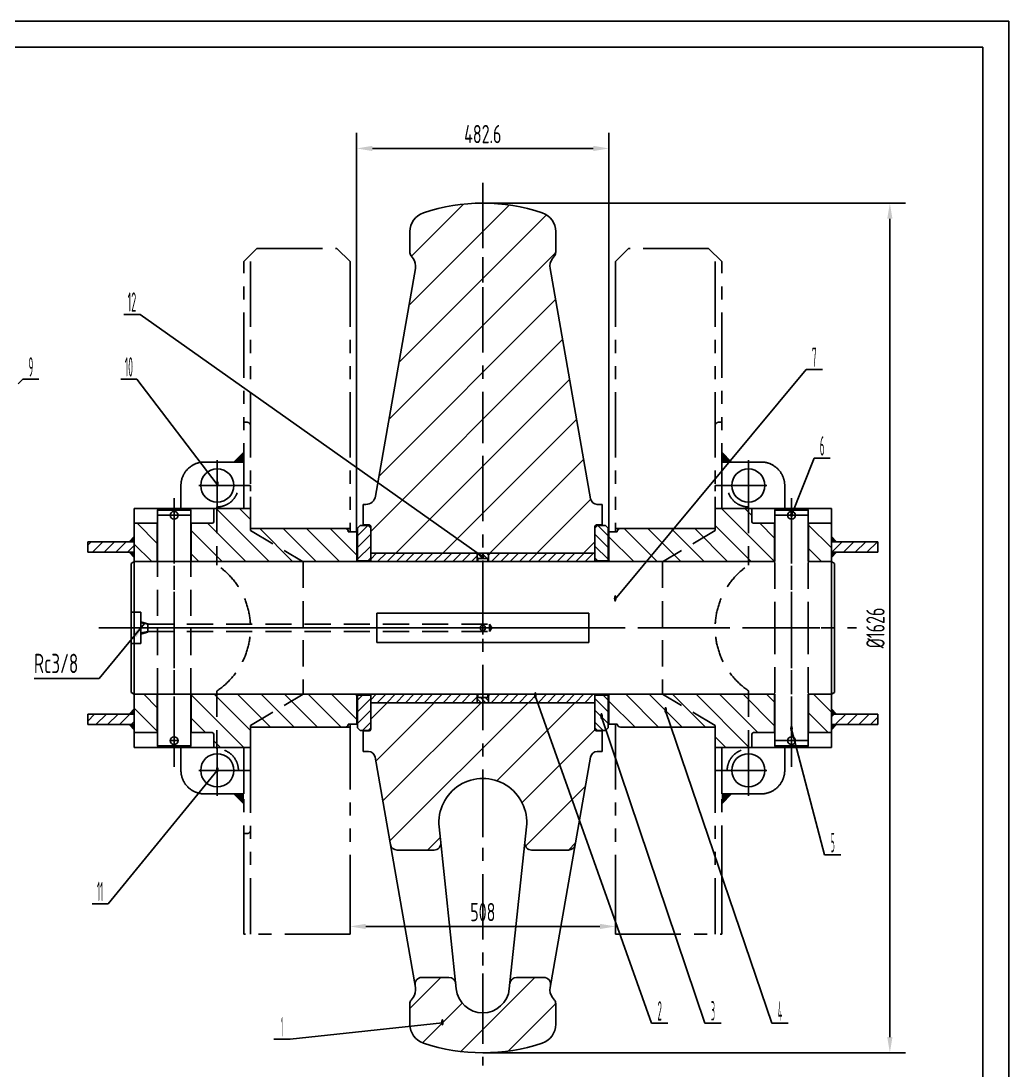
# Model space of a CAD drawing. Header units: millimetres. Extents: x 0 to 4200, y -119 to 2970.
# Drawn here: x 2310 to 4200, y 961 to 2970 of the extents above; entities that cross this region are included whole.
import ezdxf
from ezdxf.enums import TextEntityAlignment as Align

# ---------------------------------------------------------------- set-up
doc = ezdxf.new("R2010")
doc.units = ezdxf.units.MM
doc.header["$LTSCALE"] = 100
for name, pattern in [('F', [0.75, 0.5, -0.25]), ('G', [2, 1.25, -0.25, 0.25, -0.25]), ('K', [2.5, 1.25, -0.25, 0.25, -0.25, 0.25, -0.25])]:
    doc.linetypes.add(name, pattern=pattern)
for name, color, linetype in [('01', 7, 'Continuous'), ('02', 1, 'Continuous'), ('04', 2, 'F'), ('05', 4, 'G'), ('07', 6, 'K'), ('08', 1, 'Continuous'), ('11', 3, 'Continuous')]:
    doc.layers.add(name, color=color, linetype=linetype)
doc.styles.get("Standard").update_dxf_attribs({"font": 'isocp', "width": 0.707, "bigfont": 'intecad.shx'})
doc.dimstyles.new('INTE', dxfattribs={"dimscale": 10, "dimtxt": 3.5, "dimasz": 3, "dimexe": 3, "dimexo": 0, "dimgap": 1, "dimtad": 1, "dimdsep": 46, "dimtxsty": 'Standard', "dimcen": 0, "dimclrd": 1, "dimclre": 1, "dimclrt": 3, "dimaunit": 1, "dimadec": 0, "dimazin": 0, "dimtfac": 1, "dimtmove": 0, "dimatfit": 0, "dimfxl": 1, "dimarcsym": 0})
pattern_1 = [(45, (800.092, -7.17), (-11.22532, 11.22532), [])]

# ---------------------------------------------------------------- blocks, each defined once
blk = doc.blocks.new('WETHRYREU')
at = {"layer": '04', "color": 2, "linetype": 'F'}
for p, q in [((4487, 1895.3), (4510, 1895.3)), ((4510, 1809.3), (4510, 1895.3)), ((4446, 1854.3), (4446, 1743.1)), ((4510, 1809.3), (4611, 1749.3)), ((4611, 1749.3), (4611, 1496.3)), ((4446, 1502.5), (4446, 1391.3)), ((4510, 1436.3), (4611, 1496.3)), ((4510, 1350.3), (4510, 1436.3)), ((4487, 1350.3), (4510, 1350.3))]:
    blk.add_line(p, q, dxfattribs=at)
for centre, radius, start, end in [((4446, 1895.3), 41, 270, 0), ((4365, 1622.8), 145.1, 303.9727, 56.0273), ((4446, 1350.3), 41, 0, 90)]:
    blk.add_arc(centre, radius, start, end, dxfattribs=at)
blk = doc.blocks.new('*D25')
at = {"layer": '08', "color": 1, "lineweight": -2}
for p, q in [((2939.4, 1222.6), (2939.4, 1267.4)), ((3447.4, 1222.6), (3447.4, 1267.4)), ((2969.4, 1237.4), (3417.4, 1237.4))]:
    blk.add_line(p, q, dxfattribs=at)
at = {"layer": '08', "color": 1}
for points in [[(2969.4, 1242.4), (2969.4, 1232.4), (2939.4, 1237.4)], [(3417.4, 1242.4), (3417.4, 1232.4), (3447.4, 1237.4)]]:
    blk.add_solid(points, dxfattribs=at)
at = {"layer": 'Defpoints', "color": 0}
for p in [(3447.4, 1237.4), (2939.4, 1222.6), (3447.4, 1222.6)]:
    blk.add_point(p, dxfattribs=at)
at = {"layer": '08', "color": 3, "insert": (3193.4, 1264.9), "char_height": 35, "attachment_point": 5}
blk.add_mtext('508', dxfattribs=at)
blk = doc.blocks.new('*D26')
at = {"layer": '08', "color": 1, "lineweight": -2}
for p, q in [((2952.1, 1992.6), (2952.1, 2756.1)), ((3434.7, 1992.6), (3434.7, 2756.1)), ((2982.1, 2726.1), (3404.7, 2726.1))]:
    blk.add_line(p, q, dxfattribs=at)
at = {"layer": '08', "color": 1}
for points in [[(2982.1, 2731.1), (2982.1, 2721.1), (2952.1, 2726.1)], [(3404.7, 2731.1), (3404.7, 2721.1), (3434.7, 2726.1)]]:
    blk.add_solid(points, dxfattribs=at)
at = {"layer": 'Defpoints', "color": 0}
for p in [(3434.7, 2726.1), (2952.1, 1992.6), (3434.7, 1992.6)]:
    blk.add_point(p, dxfattribs=at)
at = {"layer": '08', "color": 3, "insert": (3193.4, 2753.6), "char_height": 35, "attachment_point": 5}
blk.add_mtext('482.6', dxfattribs=at)
blk = doc.blocks.new('*D27')
at = {"layer": '08', "color": 1, "lineweight": -2}
for p, q in [((3193.4, 2621.6), (4002.1, 2621.6)), ((3972.1, 1025.6), (3972.1, 2591.6)), ((3193.4, 995.6), (4002.1, 995.6))]:
    blk.add_line(p, q, dxfattribs=at)
at = {"layer": '08', "color": 1}
for points in [[(3967.1, 2591.6), (3977.1, 2591.6), (3972.1, 2621.6)], [(3967.1, 1025.6), (3977.1, 1025.6), (3972.1, 995.6)]]:
    blk.add_solid(points, dxfattribs=at)
at = {"layer": 'Defpoints', "color": 0}
for p in [(3193.4, 2621.6), (3972.1, 2621.6), (3193.4, 995.6)]:
    blk.add_point(p, dxfattribs=at)
at = {"layer": '08', "color": 3, "insert": (3944.6, 1808.6), "char_height": 35, "attachment_point": 5, "rotation": 90}
blk.add_mtext('%%c1626', dxfattribs=at)
blk = doc.blocks.new('*U46')
at = {"layer": '01'}
for points in [[(415, 292), (25, 292)], [(415, 5), (415, 292)]]:
    blk.add_lwpolyline(points, dxfattribs=at)
at = {"layer": '02'}
for points in [[(420, 297), (0, 297)], [(420, 0), (420, 297)]]:
    blk.add_lwpolyline(points, dxfattribs=at)

msp = doc.modelspace()

# ---------------------------------------------------------------- hatches: boundary and pattern name
at = {"layer": '02', "linetype": 'Continuous'}
h = msp.add_hatch(dxfattribs=at)
h.set_pattern_fill('ANSI31', color=1, scale=20, style=0)
h.set_pattern_definition([(45, (3.48, 275), (-44.9013, 44.9013), [])])
h.paths.add_polyline_path([(3322.29, 2496.518, -0.20560659), (3326.826, 2515.716), (3330.481, 2520.65, 0.16075413), (3332.936, 2528.091), (3332.936, 2566.957, 0.32196282), (3307.065, 2602.97, 0.16387713), (3079.807, 2602.97, 0.32196282), (3053.936, 2566.957), (3053.936, 2528.091, 0.16075413), (3056.392, 2520.65), (3060.047, 2515.716, -0.20560659), (3064.583, 2496.518), (2988.192, 2060.81, -0.36424552), (2969.478, 2045.091), (2964.836, 2045.091), (2964.836, 2005.591), (2979.036, 2005.591), (2979.036, 1951.591), (3180.536, 1951.591), (3407.836, 1951.591), (3407.836, 2005.591), (3422.036, 2005.591), (3422.036, 2045.091), (3412.355, 2045.091, -0.36424552), (3399.551, 2055.846)])
h.paths.add_polyline_path([(3193.436, 1520.591), (3193.436, 1665.591), (2979.036, 1665.591), (2979.036, 1611.591), (2964.836, 1611.591), (2964.836, 1572.091), (2974.517, 1572.091, -0.36424552), (2987.322, 1561.336), (3016.599, 1394.346, 0.36424552), (3029.404, 1383.591), (3100.129, 1383.591, 0.44545001), (3113.056, 1397.959), (3109.903, 1427.749, -0.44545001)])
h.paths.add_polyline_path([(3399.551, 1561.336, -0.36424552), (3412.355, 1572.091), (3422.036, 1572.091), (3422.036, 1611.591), (3407.836, 1611.591), (3407.836, 1665.591), (3193.436, 1665.591), (3193.436, 1520.591, -0.44545001), (3276.97, 1427.749), (3273.816, 1397.959, 0.44545001), (3286.744, 1383.591), (3357.469, 1383.591, 0.36424552), (3370.273, 1394.346)])
h.paths.add_polyline_path([(3332.936, 1050.224), (3332.936, 1089.091, 0.16075413), (3330.481, 1096.531), (3326.826, 1101.465, -0.20560659), (3322.29, 1120.664), (3322.967, 1124.527, 0.46601178), (3310.163, 1139.772), (3258.184, 1139.772, 0.38365214), (3245.256, 1128.14), (3244.153, 1117.722, -0.38365214), (3193.436, 1072.091), (3193.436, 995.591, 0.0813957), (3307.065, 1014.212, 0.32196282)])
h.paths.add_polyline_path([(3193.436, 1072.091, -0.38365214), (3142.72, 1117.722), (3141.617, 1128.14, 0.38365214), (3128.689, 1139.772), (3076.71, 1139.772, 0.46601178), (3063.905, 1124.527), (3064.583, 1120.664, -0.20560659), (3060.047, 1101.465), (3056.392, 1096.531, 0.16075413), (3053.936, 1089.091), (3053.936, 1050.224, 0.32196282), (3079.807, 1014.212, 0.0813957), (3193.436, 995.591)])
h = msp.add_hatch(dxfattribs=at)
h.set_pattern_fill('ANSI31', color=1, scale=10, angle=90, style=0)
h.set_pattern_definition([(135, (800.092, -120.91), (-22.45064, -22.45064), [])])
h.paths.add_polyline_path([(2748.936, 1998.591), (2748.936, 2037.191), (2678.636, 2037.191), (2678.636, 2011.791, -0.41421356), (2675.636, 2008.791), (2635.436, 2008.791), (2635.436, 1935.591), (2939.436, 1935.591), (2939.436, 1992.591), (2936.136, 1992.591, 0.41421356), (2930.136, 1998.591)])
h.paths.add_polyline_path([(2952.136, 1992.591), (2939.436, 1992.591), (2939.436, 1935.591), (2952.136, 1935.591)])
h.paths.add_polyline_path([(2526.636, 1935.591), (2570.436, 1935.591), (2570.436, 2008.791), (2526.636, 2008.791)])
h.paths.add_polyline_path([(2570.436, 1681.591), (2526.636, 1681.591), (2526.636, 1608.391), (2570.436, 1608.391)])
h.paths.add_polyline_path([(2675.636, 1608.391, -0.41421356), (2678.636, 1605.391), (2678.636, 1579.991), (2748.936, 1579.991), (2748.936, 1618.591), (2930.136, 1618.591, 0.41421356), (2936.136, 1624.591), (2939.436, 1624.591), (2939.436, 1681.591), (2635.436, 1681.591), (2635.436, 1608.391)])
h.paths.add_polyline_path([(2939.436, 1624.591), (2952.136, 1624.591), (2952.136, 1681.591), (2939.436, 1681.591)])
h = msp.add_hatch(dxfattribs=at)
h.set_pattern_fill('ANSI31', color=1, scale=10, angle=90, style=0)
h.set_pattern_definition([(135, (800.092, -7.17), (-22.45064, -22.45064), [])])
h.paths.add_polyline_path([(3637.936, 1998.591), (3637.936, 2037.191), (3708.236, 2037.191), (3708.236, 2011.791, 0.41421356), (3711.236, 2008.791), (3751.436, 2008.791), (3751.436, 1935.591), (3447.436, 1935.591), (3447.436, 1992.591), (3450.736, 1992.591, -0.41421356), (3456.736, 1998.591)])
h.paths.add_polyline_path([(3434.736, 1992.591), (3447.436, 1992.591), (3447.436, 1935.591), (3434.736, 1935.591)])
h.paths.add_polyline_path([(3860.236, 1935.591), (3816.436, 1935.591), (3816.436, 2008.791), (3860.236, 2008.791)])
h.paths.add_polyline_path([(3816.436, 1681.591), (3860.236, 1681.591), (3860.236, 1608.391), (3816.436, 1608.391)])
h.paths.add_polyline_path([(3711.236, 1608.391, 0.41421356), (3708.236, 1605.391), (3708.236, 1579.991), (3637.936, 1579.991), (3637.936, 1618.591), (3456.736, 1618.591, -0.41421356), (3450.736, 1624.591), (3447.436, 1624.591), (3447.436, 1681.591), (3751.436, 1681.591), (3751.436, 1608.391)])
h.paths.add_polyline_path([(3447.436, 1624.591), (3434.736, 1624.591), (3434.736, 1681.591), (3447.436, 1681.591)])
h = msp.add_hatch(dxfattribs=at)
h.set_pattern_fill('ANSI31', color=1, scale=5, style=0)
h.set_pattern_definition([(45, (2262.328, 1136.374), (-11.22532, 11.22532), [])])
h.paths.add_polyline_path([(2979.036, 1999.591), (2974.036, 2004.591), (2958.636, 2004.591), (2953.636, 1999.591), (2953.636, 1938.591), (2955.136, 1937.091), (2977.536, 1937.091), (2979.036, 1938.591)])
h.paths.add_polyline_path([(2953.636, 1617.591), (2958.636, 1612.591), (2974.036, 1612.591), (2979.036, 1617.591), (2979.036, 1678.591), (2977.536, 1680.091), (2955.136, 1680.091), (2953.636, 1678.591)])
h = msp.add_hatch(dxfattribs=at)
h.set_pattern_fill('ANSI31', color=1, scale=5, style=0)
h.set_pattern_definition([(135, (4124.545, 1136.374), (11.22532, 11.22532), [])])
h.paths.add_polyline_path([(3407.836, 1999.591), (3412.836, 2004.591), (3428.236, 2004.591), (3433.236, 1999.591), (3433.236, 1938.591), (3431.736, 1937.091), (3409.336, 1937.091), (3407.836, 1938.591)])
h.paths.add_polyline_path([(3433.236, 1617.591), (3428.236, 1612.591), (3412.836, 1612.591), (3407.836, 1617.591), (3407.836, 1678.591), (3409.336, 1680.091), (3431.736, 1680.091), (3433.236, 1678.591)])
h = msp.add_hatch(dxfattribs=at)
h.set_pattern_fill('ANSI31', color=1, scale=5, style=0)
h.set_pattern_definition(pattern_1)
h.paths.add_polyline_path([(2526.636, 1973.591), (2526.636, 1953.591), (2437.636, 1953.591), (2437.636, 1973.591)])
for points in [[(2526.636, 1983.591), (2526.636, 1973.591), (2516.636, 1973.591)], [(3860.236, 1983.591), (3860.236, 1973.591), (3870.236, 1973.591)], [(2516.636, 1953.591), (2526.636, 1953.591), (2526.636, 1943.591)], [(3870.236, 1953.591), (3860.236, 1953.591), (3860.236, 1943.591)], [(2526.636, 1653.591), (2526.636, 1643.591), (2516.636, 1643.591)], [(3860.236, 1653.591), (3860.236, 1643.591), (3870.236, 1643.591)], [(2516.636, 1623.591), (2526.636, 1623.591), (2526.636, 1613.591)], [(3870.236, 1623.591), (3860.236, 1623.591), (3860.236, 1613.591)]]:
    msp.add_hatch(color=1, dxfattribs=at).paths.add_polyline_path(points)
h = msp.add_hatch(dxfattribs=at)
h.set_pattern_fill('ANSI31', color=1, scale=5, style=0)
h.set_pattern_definition(pattern_1)
h.paths.add_polyline_path([(3860.236, 1973.591), (3860.236, 1953.591), (3949.236, 1953.591), (3949.236, 1973.591)])
h = msp.add_hatch(dxfattribs=at)
h.set_pattern_fill('ANSI31', color=1, scale=4, style=0)
h.set_pattern_definition([(45, (2569.325, 1099.594), (-8.98026, 8.98026), [])])
h.paths.add_polyline_path([(2981.036, 1951.591), (2979.036, 1950.436), (2979.036, 1937.591), (2981.036, 1935.591), (3180.536, 1935.591), (3182.536, 1937.591), (3182.536, 1950.436), (3180.536, 1951.591)])
h.paths.add_polyline_path([(3181.382, 1665.591), (3182.536, 1667.591), (3182.536, 1679.591), (3180.536, 1681.591), (2981.036, 1681.591), (2979.036, 1679.591), (2979.036, 1666.745), (2981.036, 1665.591)])
h = msp.add_hatch(dxfattribs=at)
h.set_pattern_fill('ANSI31', color=1, scale=2, angle=90, style=0)
h.set_pattern_definition([(135, (-128.305, 0), (-4.490128, -4.490128), [])])
h.paths.add_polyline_path([(3202.836, 1941.591), (3204.336, 1943.091), (3204.336, 1950.436), (3202.336, 1951.591), (3184.536, 1951.591), (3182.536, 1950.436), (3182.536, 1943.091), (3184.036, 1941.591)])
h.paths.add_polyline_path([(3202.336, 1665.591), (3204.336, 1666.745), (3204.336, 1674.091), (3202.836, 1675.591), (3184.036, 1675.591), (3182.536, 1674.091), (3182.536, 1666.745), (3184.536, 1665.591)])
h = msp.add_hatch(dxfattribs=at)
h.set_pattern_fill('ANSI31', color=1, scale=4, style=0)
h.set_pattern_definition([(45, (800.092, -7.17), (-8.980256, 8.980256), [])])
h.paths.add_polyline_path([(3405.836, 1951.591), (3407.836, 1950.436), (3407.836, 1937.591), (3405.836, 1935.591), (3206.336, 1935.591), (3204.336, 1937.591), (3204.336, 1950.436), (3206.336, 1951.591)])
h.paths.add_polyline_path([(3205.491, 1665.591), (3204.336, 1667.591), (3204.336, 1679.591), (3206.336, 1681.591), (3405.836, 1681.591), (3407.836, 1679.591), (3407.836, 1666.745), (3405.836, 1665.591)])
h = msp.add_hatch(dxfattribs=at)
h.set_pattern_fill('ANSI31', color=1, scale=5, style=0)
h.set_pattern_definition(pattern_1)
h.paths.add_polyline_path([(2526.636, 1643.591), (2526.636, 1623.591), (2437.636, 1623.591), (2437.636, 1643.591)])
h = msp.add_hatch(dxfattribs=at)
h.set_pattern_fill('ANSI31', color=1, scale=5, style=0)
h.set_pattern_definition(pattern_1)
h.paths.add_polyline_path([(3860.236, 1643.591), (3860.236, 1623.591), (3949.236, 1623.591), (3949.236, 1643.591)])
at = {"layer": '07', "linetype": 'K'}
for points in [[(2717.436, 2126.091), (2736.436, 2126.091), (2736.436, 2145.091)], [(3669.436, 2126.091), (3650.436, 2126.091), (3650.436, 2145.091)], [(2717.436, 1491.091), (2736.436, 1491.091), (2736.436, 1472.091)], [(3669.436, 1491.091), (3650.436, 1491.091), (3650.436, 1472.091)]]:
    msp.add_hatch(color=6, dxfattribs=at).paths.add_polyline_path(points)

# ---------------------------------------------------------------- linework, layer by layer
for p, q in [((2748.936, 2037.191), (2526.636, 2037.191)), ((2526.636, 2037.191), (2526.636, 1935.591)), ((2571.186, 2034.191), (2571.186, 1935.591)), ((2634.686, 2034.191), (2634.686, 1935.591)), ((2748.936, 2037.191), (2748.936, 1998.591)), ((2964.836, 2045.091), (2964.836, 2004.591)), ((3422.036, 2045.091), (3422.036, 2004.591)), ((3637.936, 2037.191), (3860.236, 2037.191)), ((3637.936, 2037.191), (3637.936, 1998.591)), ((3752.186, 2034.191), (3752.186, 1935.591)), ((3815.686, 2034.191), (3815.686, 1935.591)), ((3860.236, 2037.191), (3860.236, 1935.591)), ((2930.136, 1998.591), (2748.936, 1998.591)), ((2952.136, 1992.591), (2936.136, 1992.591)), ((2952.136, 1992.591), (2952.136, 1935.591)), ((3434.736, 1992.591), (3434.736, 1935.591)), ((3434.736, 1992.591), (3450.736, 1992.591)), ((3456.736, 1998.591), (3637.936, 1998.591)), ((2526.636, 1973.591), (2437.636, 1973.591)), ((2437.636, 1953.591), (2437.636, 1973.591)), ((2526.636, 1953.591), (2526.636, 1973.591)), ((3860.236, 1973.591), (3949.236, 1973.591)), ((3860.236, 1953.591), (3860.236, 1973.591)), ((3949.236, 1953.591), (3949.236, 1973.591)), ((2526.636, 1953.591), (2437.636, 1953.591)), ((3860.236, 1953.591), (3949.236, 1953.591)), ((2526.636, 1681.591), (2526.636, 1579.991)), ((2571.186, 1681.591), (2571.186, 1582.991)), ((2634.686, 1681.591), (2634.686, 1582.991)), ((2952.136, 1681.591), (2952.136, 1624.591)), ((3434.736, 1681.591), (3434.736, 1624.591)), ((3752.186, 1681.591), (3752.186, 1582.991)), ((3815.686, 1681.591), (3815.686, 1582.991)), ((3860.236, 1681.591), (3860.236, 1579.991)), ((2526.636, 1643.591), (2437.636, 1643.591)), ((2437.636, 1623.591), (2437.636, 1643.591)), ((2526.636, 1623.591), (2526.636, 1643.591)), ((3860.236, 1643.591), (3949.236, 1643.591)), ((3860.236, 1623.591), (3860.236, 1643.591)), ((3949.236, 1623.591), (3949.236, 1643.591)), ((2526.636, 1623.591), (2437.636, 1623.591)), ((2930.136, 1618.591), (2748.936, 1618.591)), ((2748.936, 1579.991), (2748.936, 1618.591)), ((2952.136, 1624.591), (2936.136, 1624.591)), ((2964.836, 1612.591), (2964.836, 1572.091)), ((3422.036, 1612.591), (3422.036, 1572.091)), ((3434.736, 1624.591), (3450.736, 1624.591)), ((3456.736, 1618.591), (3637.936, 1618.591)), ((3637.936, 1579.991), (3637.936, 1618.591)), ((3860.236, 1623.591), (3949.236, 1623.591)), ((2748.936, 1579.991), (2526.636, 1579.991)), ((3637.936, 1579.991), (3860.236, 1579.991))]:
    msp.add_line(p, q)
for centre in [(2602.883, 2024.191), (3783.99, 2024.191), (2602.883, 1592.991), (3783.99, 1592.991)]:
    msp.add_circle(centre, 7.5)
for centre, start, end in [((2930.136, 1992.591), 0, 90), ((3456.736, 1992.591), 90, 180), ((2930.136, 1624.591), 270, 0), ((3456.736, 1624.591), 180, 270)]:
    msp.add_arc(centre, 6, start, end)
at = {"layer": '01'}
for p, q in [((3053.936, 2528.091), (3053.936, 2566.957)), ((3332.936, 2528.091), (3332.936, 2566.957)), ((3060.047, 2515.716), (3056.392, 2520.65)), ((3326.826, 2515.716), (3330.481, 2520.65)), ((2988.192, 2060.81), (3064.583, 2496.518)), ((3399.551, 2055.846), (3322.29, 2496.518)), ((2571.186, 2034.191), (2572.918, 2037.191)), ((2634.686, 2034.191), (2571.186, 2034.191)), ((2632.954, 2037.191), (2572.918, 2037.191)), ((2634.686, 2034.191), (2632.954, 2037.191)), ((2969.478, 2045.091), (2964.836, 2045.091)), ((3412.355, 2045.091), (3422.036, 2045.091)), ((3752.186, 2034.191), (3753.918, 2037.191)), ((3752.186, 2034.191), (3815.686, 2034.191)), ((3815.686, 2034.191), (3813.954, 2037.191)), ((2958.636, 2004.591), (2953.636, 1999.591)), ((2953.636, 1999.591), (2953.636, 1935.591)), ((2958.636, 2004.591), (2974.036, 2004.591)), ((2964.836, 2005.591), (2976.036, 2005.591)), ((2974.036, 2004.591), (2979.036, 1999.591)), ((2979.036, 2002.591), (2979.036, 1935.591)), ((2979.036, 1999.591), (2979.036, 1935.591)), ((3412.836, 2004.591), (3407.836, 1999.591)), ((3407.836, 2002.591), (3407.836, 1935.591)), ((3422.036, 2005.591), (3410.836, 2005.591)), ((3428.236, 2004.591), (3412.836, 2004.591)), ((3428.236, 2004.591), (3433.236, 1999.591)), ((3433.236, 1999.591), (3433.236, 1935.591)), ((3407.836, 1951.591), (2979.036, 1951.591)), ((2953.636, 1937.091), (2979.036, 1937.091)), ((2981.036, 1935.591), (2979.036, 1937.591)), ((3184.036, 1941.591), (3182.536, 1943.091)), ((3184.036, 1941.591), (3184.036, 1935.591)), ((3202.836, 1941.591), (3204.336, 1943.091)), ((3202.836, 1941.591), (3202.836, 1935.591)), ((3433.236, 1937.091), (3407.836, 1937.091)), ((2953.636, 1681.591), (2953.636, 1617.591)), ((2953.636, 1680.091), (2979.036, 1680.091)), ((2979.036, 1681.591), (2979.036, 1617.591)), ((2979.036, 1681.591), (2979.036, 1614.591)), ((3182.536, 1666.745), (3182.536, 1681.591)), ((3184.036, 1675.591), (3182.536, 1674.091)), ((3184.036, 1681.591), (3184.036, 1675.591)), ((3202.836, 1675.591), (3202.836, 1681.591)), ((3202.836, 1675.591), (3204.336, 1674.091)), ((3204.336, 1666.745), (3204.336, 1681.591)), ((3407.836, 1681.591), (3407.836, 1614.591)), ((3433.236, 1680.091), (3407.836, 1680.091)), ((3433.236, 1681.591), (3433.236, 1617.591)), ((3407.836, 1665.591), (2979.036, 1665.591)), ((2953.636, 1617.591), (2958.636, 1612.591)), ((2974.036, 1612.591), (2958.636, 1612.591)), ((2964.836, 1611.591), (2976.036, 1611.591)), ((2974.036, 1612.591), (2979.036, 1617.591)), ((3412.836, 1612.591), (3407.836, 1617.591)), ((3422.036, 1611.591), (3410.836, 1611.591)), ((3412.836, 1612.591), (3428.236, 1612.591)), ((3433.236, 1617.591), (3428.236, 1612.591)), ((2634.686, 1582.991), (2571.186, 1582.991)), ((2571.186, 1582.991), (2572.918, 1579.991)), ((2632.954, 1579.991), (2572.918, 1579.991)), ((2634.686, 1582.991), (2632.954, 1579.991)), ((2974.517, 1572.091), (2964.836, 1572.091)), ((3412.355, 1572.091), (3422.036, 1572.091)), ((3752.186, 1582.991), (3815.686, 1582.991)), ((3752.186, 1582.991), (3753.918, 1579.991)), ((3815.686, 1582.991), (3813.954, 1579.991)), ((2987.322, 1561.336), (3064.583, 1120.664)), ((3399.551, 1561.336), (3322.29, 1120.664)), ((3142.72, 1117.722), (3109.903, 1427.749)), ((3244.153, 1117.722), (3276.97, 1427.749)), ((3029.404, 1383.591), (3100.129, 1383.591)), ((3286.744, 1383.591), (3357.469, 1383.591)), ((3076.71, 1139.772), (3128.689, 1139.772)), ((3258.184, 1139.772), (3310.163, 1139.772)), ((3053.936, 1089.091), (3053.936, 1050.224)), ((3060.047, 1101.465), (3056.392, 1096.531)), ((3326.826, 1101.465), (3330.481, 1096.531)), ((3332.936, 1089.091), (3332.936, 1050.224))]:
    msp.add_line(p, q, dxfattribs=at)
at = {"layer": '01', "color": 7, "linetype": 'Continuous'}
for p, q in [((2678.636, 2037.191), (2678.636, 2011.791)), ((3708.236, 2037.191), (3708.236, 2011.791)), ((2571.186, 2008.791), (2526.636, 2008.791)), ((2570.436, 2008.791), (2570.436, 1935.591)), ((2675.636, 2008.791), (2634.686, 2008.791)), ((2635.436, 2008.791), (2635.436, 1935.591)), ((3711.236, 2008.791), (3752.186, 2008.791)), ((3751.436, 2008.791), (3751.436, 1935.591)), ((3815.686, 2008.791), (3860.236, 2008.791)), ((3816.436, 2008.791), (3816.436, 1935.591)), ((2981.036, 1951.591), (2979.036, 1950.436)), ((2979.036, 1935.591), (2979.036, 1950.436)), ((3180.536, 1951.591), (2981.036, 1951.591)), ((3182.536, 1951.591), (3182.536, 1935.591)), ((3182.536, 1950.436), (3184.536, 1951.591)), ((3202.336, 1951.591), (3184.536, 1951.591)), ((3204.336, 1950.436), (3202.336, 1951.591)), ((3204.336, 1951.591), (3204.336, 1935.591)), ((2520.436, 1932.127), (2526.436, 1935.591)), ((2520.436, 1808.591), (2520.436, 1932.127)), ((2526.436, 1808.591), (2526.436, 1935.591)), ((2526.436, 1935.591), (2571.063, 1935.591)), ((2952.136, 1935.591), (2526.636, 1935.591)), ((2634.936, 1935.591), (3752.186, 1935.591)), ((2981.036, 1935.591), (3180.536, 1935.591)), ((3184.036, 1941.591), (3202.836, 1941.591)), ((3815.686, 1935.591), (3860.436, 1935.591)), ((3860.436, 1808.591), (3860.436, 1935.591)), ((3866.436, 1932.127), (3860.436, 1935.591)), ((3866.436, 1808.591), (3866.436, 1932.127)), ((2990.436, 1836.591), (3396.436, 1836.591)), ((2990.436, 1808.591), (2990.436, 1836.591)), ((3396.436, 1808.591), (3396.436, 1836.591)), ((2520.436, 1808.591), (2520.436, 1685.055)), ((2526.436, 1808.591), (2526.436, 1681.591)), ((2990.436, 1808.591), (2990.436, 1780.591)), ((3396.436, 1808.591), (3396.436, 1780.591)), ((3860.436, 1808.591), (3860.436, 1681.591)), ((3866.436, 1808.591), (3866.436, 1685.055)), ((2990.436, 1780.591), (3396.436, 1780.591)), ((2520.436, 1685.055), (2526.436, 1681.591)), ((2526.436, 1681.591), (2571.063, 1681.591)), ((2952.136, 1681.591), (2526.636, 1681.591)), ((2570.436, 1608.391), (2570.436, 1681.591)), ((2634.936, 1681.591), (3752.186, 1681.591)), ((2635.436, 1608.391), (2635.436, 1681.591)), ((2979.036, 1666.745), (2979.036, 1681.591)), ((2979.036, 1681.591), (3180.536, 1681.591)), ((3182.536, 1681.591), (3182.536, 1665.591)), ((3184.036, 1675.591), (3202.836, 1675.591)), ((3204.336, 1681.591), (3204.336, 1665.591)), ((3751.436, 1608.391), (3751.436, 1681.591)), ((3815.686, 1681.591), (3860.436, 1681.591)), ((3816.436, 1608.391), (3816.436, 1681.591)), ((3866.436, 1685.055), (3860.436, 1681.591)), ((3180.536, 1665.591), (2981.036, 1665.591)), ((3182.536, 1666.745), (3184.536, 1665.591)), ((3202.336, 1665.591), (3184.536, 1665.591)), ((3204.336, 1666.745), (3202.336, 1665.591)), ((2571.186, 1608.391), (2526.636, 1608.391)), ((2675.636, 1608.391), (2634.686, 1608.391)), ((3711.236, 1608.391), (3752.186, 1608.391)), ((3815.686, 1608.391), (3860.236, 1608.391)), ((2678.636, 1579.991), (2678.636, 1605.391)), ((3708.236, 1579.991), (3708.236, 1605.391))]:
    msp.add_line(p, q, dxfattribs=at)
for centre, radius in [((2685.436, 2081.091), 31.75), ((3193.436, 1808.591), 5), ((2685.436, 1536.091), 31.75)]:
    msp.add_circle(centre, radius, dxfattribs=at)
at = {"layer": '01'}
for centre in [(3701.436, 2081.091), (3701.436, 1536.091)]:
    msp.add_circle(centre, 31.75, dxfattribs=at)
for centre, radius, start, end in [((3193.436, 2265.591), 356, 71.386513, 108.613487), ((3091.936, 2566.957), 38, 108.613487, 180), ((3294.936, 2566.957), 38, 0, 71.386513), ((3066.436, 2528.091), 12.5, 180, 216.529607), ((3039.958, 2500.835), 25, 350.055706, 36.529607), ((3346.914, 2500.835), 25, 143.470393, 189.944294), ((3320.436, 2528.091), 12.5, 323.470393, 0), ((2969.478, 2064.091), 19, 270, 350.055706), ((3412.355, 2058.091), 13, 189.944294, 270), ((2976.036, 2002.591), 3, 0, 90), ((3410.836, 2002.591), 3, 90, 180), ((2976.036, 1614.591), 3, 270, 0), ((3410.836, 1614.591), 3, 180, 270), ((2974.517, 1559.091), 13, 9.944294, 90), ((3412.355, 1559.091), 13, 90, 170.055706), ((3193.436, 1436.591), 84, 353.957672, 186.042328), ((3029.404, 1396.591), 13, 189.944294, 270), ((3100.129, 1396.591), 13, 270, 6.042328), ((3286.744, 1396.591), 13, 173.957672, 270), ((3357.469, 1396.591), 13, 270, 350.055706), ((3076.71, 1126.772), 13, 90, 189.944294), ((3128.689, 1126.772), 13, 6.042328, 90), ((3258.184, 1126.772), 13, 90, 173.957672), ((3310.163, 1126.772), 13, 350.055706, 90), ((3039.958, 1116.346), 25, 323.470393, 9.944294), ((3193.436, 1123.091), 51, 186.042328, 353.957672), ((3346.914, 1116.346), 25, 170.055706, 216.529607), ((3066.436, 1089.091), 12.5, 143.470393, 180), ((3320.436, 1089.091), 12.5, 0, 36.529607), ((3091.936, 1050.224), 38, 180, 251.386513), ((3294.936, 1050.224), 38, 288.613487, 0), ((3193.436, 1351.591), 356, 251.386513, 288.613487)]:
    msp.add_arc(centre, radius, start, end, dxfattribs=at)
at = {"layer": '01', "color": 7, "linetype": 'Continuous'}
for centre, start, end in [((2675.636, 2011.791), 270, 0), ((3711.236, 2011.791), 180, 270), ((2675.636, 1605.391), 0, 90), ((3711.236, 1605.391), 90, 180)]:
    msp.add_arc(centre, 3, start, end, dxfattribs=at)
at = {"layer": '02'}
for p, q in [((2537.665, 2408.621), (2506.665, 2408.621)), ((3193.488, 1944.792), (2537.665, 2408.621)), ((3446.68, 1863.861), (3811.983, 2302.938)), ((3811.983, 2302.938), (3842.983, 2302.938)), ((2304.517, 2275.704), (2313.356, 2284.543)), ((2313.356, 2284.543), (2344.356, 2284.543)), ((2531.851, 2284.543), (2500.851, 2284.543)), ((2685.436, 2083.391), (2531.851, 2284.543)), ((3783.99, 2024.191), (3827.161, 2133.493)), ((3827.161, 2133.493), (3858.161, 2133.493)), ((3783.936, 2031.691), (3783.936, 2031.691)), ((3293.883, 1678.399), (3516.323, 1052.299)), ((3543.157, 1650.091), (3746.582, 1052.299)), ((3420.536, 1638.327), (3618.303, 1052.299)), ((3783.936, 1614.811), (3847.245, 1374.306)), ((2685.436, 1536.091), (2476.855, 1280.777)), ((3847.245, 1374.306), (3878.245, 1374.306)), ((2476.855, 1280.777), (2445.855, 1280.777)), ((3116.101, 1052.754), (2824.668, 1021.856)), ((3516.323, 1052.299), (3547.323, 1052.299)), ((3618.303, 1052.299), (3649.303, 1052.299)), ((3746.582, 1052.299), (3777.582, 1052.299)), ((2824.668, 1021.856), (2793.668, 1021.856))]:
    msp.add_line(p, q, dxfattribs=at)
at = {"layer": '02', "color": 1, "linetype": 'Continuous'}
for p, q in [((2516.636, 1973.591), (2526.636, 1983.591)), ((3870.236, 1973.591), (3860.236, 1983.591)), ((2526.636, 1943.591), (2516.636, 1953.591)), ((3860.236, 1943.591), (3870.236, 1953.591)), ((2516.636, 1643.591), (2526.636, 1653.591)), ((3870.236, 1643.591), (3860.236, 1653.591)), ((2526.636, 1613.591), (2516.636, 1623.591)), ((3860.236, 1613.591), (3870.236, 1623.591))]:
    msp.add_line(p, q, dxfattribs=at)
at = {"layer": '04', "color": 2, "linetype": 'F'}
for p, q in [((2571.186, 1681.591), (2571.186, 1935.591)), ((2634.686, 1681.591), (2634.686, 1935.591)), ((3752.186, 1808.591), (3752.186, 1935.591)), ((3815.686, 1808.591), (3815.686, 1935.591)), ((2552.436, 1816.656), (2539.436, 1820.213)), ((2552.436, 1815.591), (2539.436, 1818.156)), ((2552.436, 1816.656), (2552.436, 1808.591)), ((2552.436, 1815.591), (3206.436, 1815.591)), ((2552.436, 1800.526), (2552.436, 1808.591)), ((3752.186, 1808.591), (3752.186, 1681.591)), ((3815.686, 1808.591), (3815.686, 1681.591)), ((2552.436, 1801.591), (2539.436, 1799.026)), ((2552.436, 1800.526), (2539.436, 1796.969)), ((2552.436, 1801.591), (3206.436, 1801.591))]:
    msp.add_line(p, q, dxfattribs=at)
at = {"layer": '04'}
for p, q in [((2520.436, 1838.591), (2539.436, 1838.591)), ((2539.436, 1838.591), (2539.436, 1808.591)), ((2539.436, 1778.591), (2539.436, 1808.591)), ((3210.789, 1808.591), (3206.436, 1815.591)), ((3206.436, 1815.591), (3206.436, 1808.591)), ((3210.789, 1808.591), (3206.436, 1801.591)), ((3206.436, 1801.591), (3206.436, 1808.591)), ((2520.436, 1778.591), (2539.436, 1778.591))]:
    msp.add_line(p, q, dxfattribs=at)
at = {"layer": '05', "color": 4, "linetype": 'G'}
for p, q in [((3193.436, 2660.491), (3193.436, 2166.452)), ((3193.436, 2137.7), (3193.436, 971.57)), ((2685.436, 2037.191), (2685.436, 2129.591)), ((3701.436, 2037.191), (3701.436, 2129.591)), ((2649.936, 2081.091), (2733.936, 2081.091)), ((3736.936, 2081.091), (3652.936, 2081.091)), ((2602.936, 2056.775), (2602.936, 1542.981)), ((2602.936, 1552.478), (2602.936, 2052.502)), ((3783.936, 2056.775), (3783.936, 1542.981)), ((3783.936, 1552.478), (3783.936, 2052.502)), ((2571.186, 2024.191), (2634.686, 2024.191)), ((3815.686, 2024.191), (3752.186, 2024.191)), ((2458.666, 1808.591), (2992.07, 1808.591)), ((3340.111, 1808.591), (2574.516, 1808.591)), ((3422.036, 1808.591), (2928.929, 1808.591)), ((2941.988, 1808.591), (2992.335, 1808.591)), ((3340.111, 1808.591), (3837.91, 1808.591)), ((2609.469, 1592.991), (2596.296, 1592.991)), ((3815.686, 1592.991), (3752.186, 1592.991)), ((2685.436, 1579.991), (2685.436, 1487.591)), ((3701.436, 1579.991), (3701.436, 1487.591)), ((2649.936, 1536.091), (2733.936, 1536.091)), ((3736.936, 1536.091), (3652.936, 1536.091))]:
    msp.add_line(p, q, dxfattribs=at)
at = {"layer": '05'}
for p, q in [((3193.436, 2469.874), (3193.436, 2518.308)), ((3193.436, 2161.933), (3193.436, 2208.7)), ((2490.801, 1808.591), (3908.172, 1808.591)), ((2870.983, 1808.591), (3207.372, 1808.591)), ((3157.677, 1808.591), (3231.222, 1808.591)), ((3193.436, 1817.754), (3193.436, 1795.822)), ((3193.436, 1464.7), (3193.436, 1408.482)), ((3193.436, 1147.308), (3193.436, 1098.874))]:
    msp.add_line(p, q, dxfattribs=at)
at = {"layer": '07', "color": 6, "linetype": 'K'}
for p, q in [((2761.436, 2534.591), (2736.436, 2509.591)), ((2761.436, 2534.591), (2914.436, 2534.591)), ((2914.436, 2534.591), (2939.436, 2509.591)), ((3472.436, 2534.591), (3447.436, 2509.591)), ((3625.436, 2534.591), (3472.436, 2534.591)), ((3625.436, 2534.591), (3650.436, 2509.591)), ((2736.436, 2037.191), (2736.436, 2509.591)), ((2748.936, 2509.591), (2748.936, 2037.191)), ((2939.436, 2509.591), (2939.436, 1992.591)), ((3447.436, 2509.591), (3447.436, 1992.591)), ((3637.936, 2509.591), (3637.936, 2037.191)), ((3650.436, 2037.191), (3650.436, 2509.591)), ((2742.436, 2202.091), (2736.436, 2202.091)), ((3644.436, 2202.091), (3650.436, 2202.091)), ((2736.436, 2145.091), (2717.436, 2126.091)), ((3650.436, 2145.091), (3669.436, 2126.091)), ((2660.936, 2126.091), (2736.436, 2126.091)), ((2736.436, 2037.191), (2736.436, 2126.091)), ((3650.436, 2037.191), (3650.436, 2126.091)), ((3725.936, 2126.091), (3650.436, 2126.091)), ((2615.936, 2037.191), (2615.936, 2081.091)), ((3770.936, 2037.191), (3770.936, 2081.091)), ((2930.136, 1998.591), (2939.436, 1998.591)), ((3456.736, 1998.591), (3447.436, 1998.591)), ((2939.436, 1618.591), (2930.136, 1618.591)), ((2939.436, 1624.591), (2939.436, 1222.591)), ((3447.436, 1624.591), (3447.436, 1222.591)), ((2615.936, 1536.091), (2615.936, 1579.991)), ((2736.436, 1305.854), (2736.436, 1579.991)), ((2736.436, 1491.091), (2736.436, 1579.991)), ((2748.936, 1579.991), (2748.936, 1222.591)), ((3637.936, 1579.991), (3637.936, 1222.591)), ((3650.436, 1305.854), (3650.436, 1579.991)), ((3650.436, 1491.091), (3650.436, 1579.991)), ((3770.936, 1536.091), (3770.936, 1579.991)), ((2660.936, 1491.091), (2736.436, 1491.091)), ((2736.436, 1472.091), (2717.436, 1491.091)), ((3650.436, 1472.091), (3669.436, 1491.091)), ((3725.936, 1491.091), (3650.436, 1491.091)), ((2742.436, 1415.091), (2736.436, 1415.091)), ((2736.436, 1305.854), (2736.436, 1222.591)), ((3650.436, 1305.854), (3650.436, 1222.591)), ((2939.436, 1222.591), (2736.436, 1222.591)), ((3447.436, 1222.591), (3650.436, 1222.591))]:
    msp.add_line(p, q, dxfattribs=at)
for centre, radius, start, end in [((2742.436, 2195.591), 6.5, 0, 90), ((3644.436, 2195.591), 6.5, 90, 180), ((2660.936, 2081.091), 45, 90, 180), ((3725.936, 2081.091), 45, 0, 90), ((2660.936, 1536.091), 45, 180, 270), ((3725.936, 1536.091), 45, 270, 0), ((2742.436, 1421.591), 6.5, 270, 0)]:
    msp.add_arc(centre, radius, start, end, dxfattribs=at)

# ---------------------------------------------------------------- block references
at = {"layer": '01', "xscale": 10, "yscale": 10, "zscale": 10}
msp.add_blockref('*U46', (0, 0), dxfattribs=at)
at = {"layer": '01'}
msp.add_blockref('WETHRYREU', (-1761.096, 185.797), dxfattribs=at)
at = {"layer": '01', "xscale": -1}
msp.add_blockref('WETHRYREU', (8147.969, 185.797), dxfattribs=at)

# ---------------------------------------------------------------- texts
at = {"layer": '02', "width": 0.605172}
for p, p2 in [((2682.436, 2078.391), (2688.436, 2078.391)), ((3780.99, 2019.191), (3786.99, 2019.191)), ((3190.488, 1939.792), (3196.488, 1939.792)), ((3443.68, 1858.861), (3449.68, 1858.861)), ((3290.883, 1673.399), (3296.883, 1673.399)), ((3540.157, 1645.091), (3546.157, 1645.091)), ((3417.536, 1633.327), (3423.536, 1633.327)), ((3780.936, 1609.811), (3786.936, 1609.811)), ((2682.436, 1531.091), (2688.436, 1531.091)), ((3113.101, 1047.754), (3119.101, 1047.754))]:
    msp.add_text('●', height=10, dxfattribs=at).set_placement(p, p2, align=Align.FIT)
at = {"layer": '11'}
for s, height, width, p, p2 in [('12', 37.1231, 0.399729, (2513.929, 2413.621), (2530.401, 2413.621)), ('7', 37.123, 0.436582, (3823.026, 2307.938), (3831.94, 2307.938)), ('9', 37.123, 0.386352, (2324.398, 2289.543), (2333.313, 2289.543)), ('10', 37.1231, 0.40405, (2508.47, 2289.543), (2524.232, 2289.543)), ('6', 37.123, 0.400463, (3838.204, 2138.493), (3847.118, 2138.493)), ('5', 37.123, 0.351791, (3858.884, 1379.306), (3866.607, 1379.306)), ('11', 37.1231, 0.388157, (2455.231, 1285.777), (2467.479, 1285.777)), ('2', 37.123, 0.375062, (3527.576, 1057.299), (3536.07, 1057.299)), ('3', 37.123, 0.351791, (3629.941, 1057.299), (3637.665, 1057.299)), ('4', 37.123, 0.362564, (3757.707, 1057.299), (3766.456, 1057.299)), ('1', 37.123, 0.269333, (2807.418, 1026.856), (2810.918, 1026.856))]:
    msp.add_text(s, height=height, dxfattribs=dict(at, width=width)).set_placement(p, p2, align=Align.FIT)
at = {"layer": '11', "insert": (2419.451, 1722.074), "char_height": 37.1231, "attachment_point": 9}
msp.add_mtext('Rc3/8', dxfattribs=at)

# ---------------------------------------------------------------- dimensions: what is measured, and where the dimension line sits
at = {"layer": '08'}
for base, p1, p2, picture, middle in [((3434.736, 2726.071), (2952.136, 1992.591), (3434.736, 1992.591), '*D26', (3193.436, 2753.575)), ((3447.436, 1237.373), (2939.436, 1222.591), (3447.436, 1222.591), '*D25', (3193.436, 1264.873))]:
    dim = msp.add_linear_dim(base=base, p1=p1, p2=p2, dimstyle='INTE', dxfattribs=at)
    dim.commit()
    dim.dimension.update_dxf_attribs({"geometry": picture, "text_midpoint": middle})
dim = msp.add_linear_dim(base=(3972.084, 2621.591), p1=(3193.436, 995.591), p2=(3193.436, 2621.591), angle=90, text='%%c<>', dimstyle='INTE', dxfattribs=at)
dim.commit()
dim.dimension.update_dxf_attribs({"geometry": '*D27', "text_midpoint": (3944.58, 1808.591)})

# ---------------------------------------------------------------- leaders
at = {"layer": '01', "annotation_type": 0, "has_hookline": 1, "hookline_direction": 1, "text_width": 83.987}
msp.add_leader([(2545.936, 1816.873), (2459.451, 1712.074), (2429.451, 1712.074)], dimstyle='INTE', dxfattribs=at)

doc.saveas('drawing.dxf')
